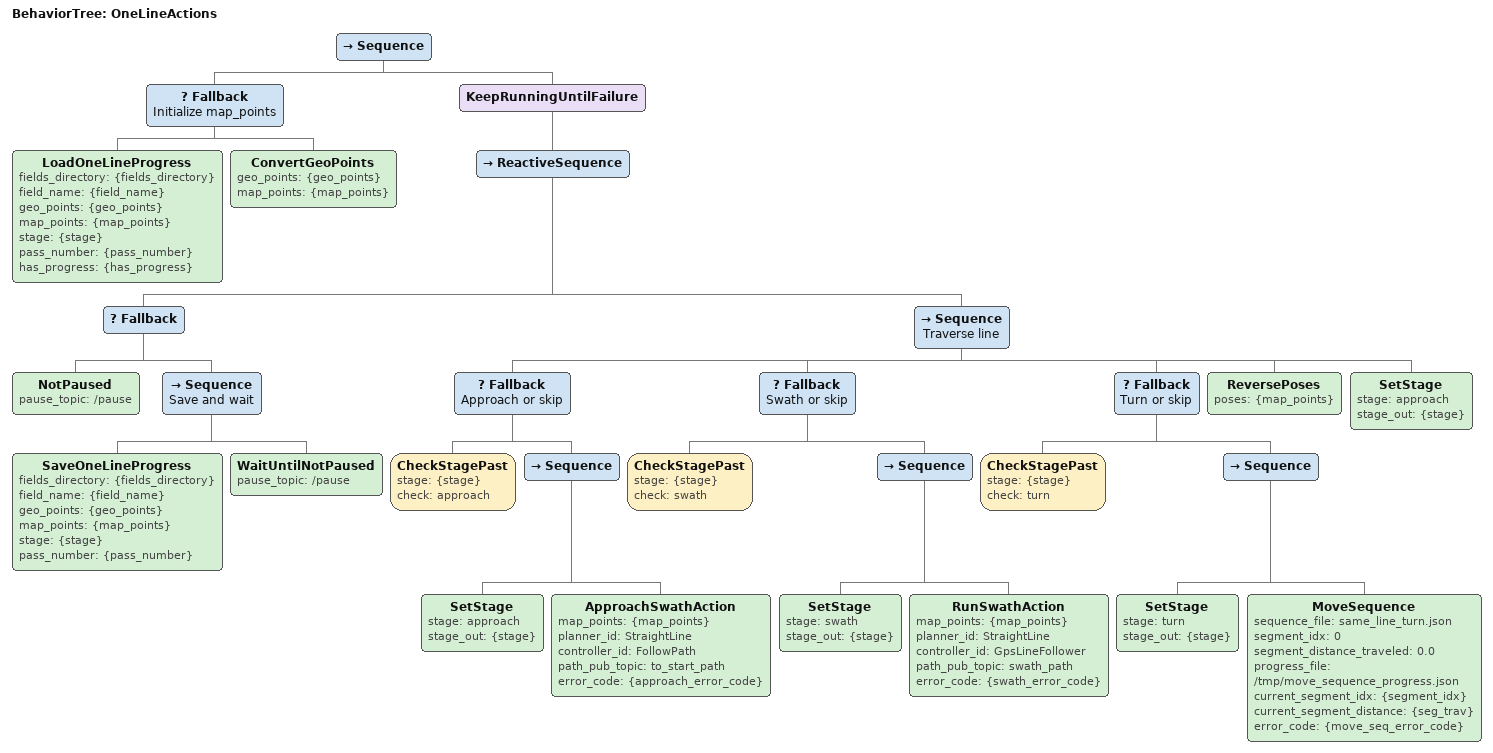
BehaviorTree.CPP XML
<root BTCPP_format="4" main_tree_to_execute="OneLineActions">
  <BehaviorTree ID="OneLineActions">
    <Sequence>
      <!-- Try to load saved progress, or convert geo_points if no progress -->
      <Fallback name="Initialize map_points">
        <!-- Returns SUCCESS if valid progress loaded (map_points and stage set) -->
        <LoadOneLineProgress
            fields_directory="{fields_directory}"
            field_name="{field_name}"
            geo_points="{geo_points}"
            map_points="{map_points}"
            stage="{stage}"
            pass_number="{pass_number}"
            has_progress="{has_progress}"/>
        <!-- Returns FAILURE above triggers geo conversion (fresh start) -->
        <ConvertGeoPoints geo_points="{geo_points}" map_points="{map_points}"/>
      </Fallback>

      <KeepRunningUntilFailure>
        <ReactiveSequence>
          <!-- Check pause state and save progress when paused -->
          <Fallback>
            <NotPaused pause_topic="/pause"/>
            <Sequence name="Save and wait">
              <!-- Save progress before waiting -->
              <SaveOneLineProgress
                  fields_directory="{fields_directory}"
                  field_name="{field_name}"
                  geo_points="{geo_points}"
                  map_points="{map_points}"
                  stage="{stage}"
                  pass_number="{pass_number}"/>
              <WaitUntilNotPaused pause_topic="/pause"/>
            </Sequence>
          </Fallback>

          <Sequence name="Traverse line">
            <!-- APPROACH STAGE -->
            <!-- Skip if already past approach stage (resuming from swath or turn) -->
            <Fallback name="Approach or skip">
              <CheckStagePast stage="{stage}" check="approach"/>
              <Sequence>
                <SetStage stage="approach" stage_out="{stage}"/>
                <ApproachSwathAction map_points="{map_points}"
                                     planner_id="StraightLine"
                                     controller_id="FollowPath"
                                     path_pub_topic="to_start_path"
                                     error_code="{approach_error_code}"/>
              </Sequence>
            </Fallback>

            <!-- SWATH STAGE -->
            <!-- Skip if already past swath stage (resuming from turn) -->
            <!-- Uses GpsLineFollower controller to keep GPS antenna on the swath line -->
            <Fallback name="Swath or skip">
              <CheckStagePast stage="{stage}" check="swath"/>
              <Sequence>
                <SetStage stage="swath" stage_out="{stage}"/>
                <RunSwathAction map_points="{map_points}"
                                planner_id="StraightLine"
                                controller_id="GpsLineFollower"
                                path_pub_topic="swath_path"
                                error_code="{swath_error_code}"/>
              </Sequence>
            </Fallback>

            <!-- TURN STAGE -->
            <Fallback name="Turn or skip">
              <CheckStagePast stage="{stage}" check="turn"/>
              <Sequence>
                <SetStage stage="turn" stage_out="{stage}"/>
                <MoveSequence sequence_file="same_line_turn.json"
                              segment_idx="0"
                              segment_distance_traveled="0.0"
                              progress_file="/tmp/move_sequence_progress.json"
                              current_segment_idx="{segment_idx}"
                              current_segment_distance="{seg_trav}"
                              error_code="{move_seq_error_code}"/>
              </Sequence>
            </Fallback>

            <!-- Reverse map_points for next pass and reset stage -->
            <ReversePoses poses="{map_points}"/>
            <SetStage stage="approach" stage_out="{stage}"/>
          </Sequence>

        </ReactiveSequence>
      </KeepRunningUntilFailure>
    </Sequence>
  </BehaviorTree>
</root>
